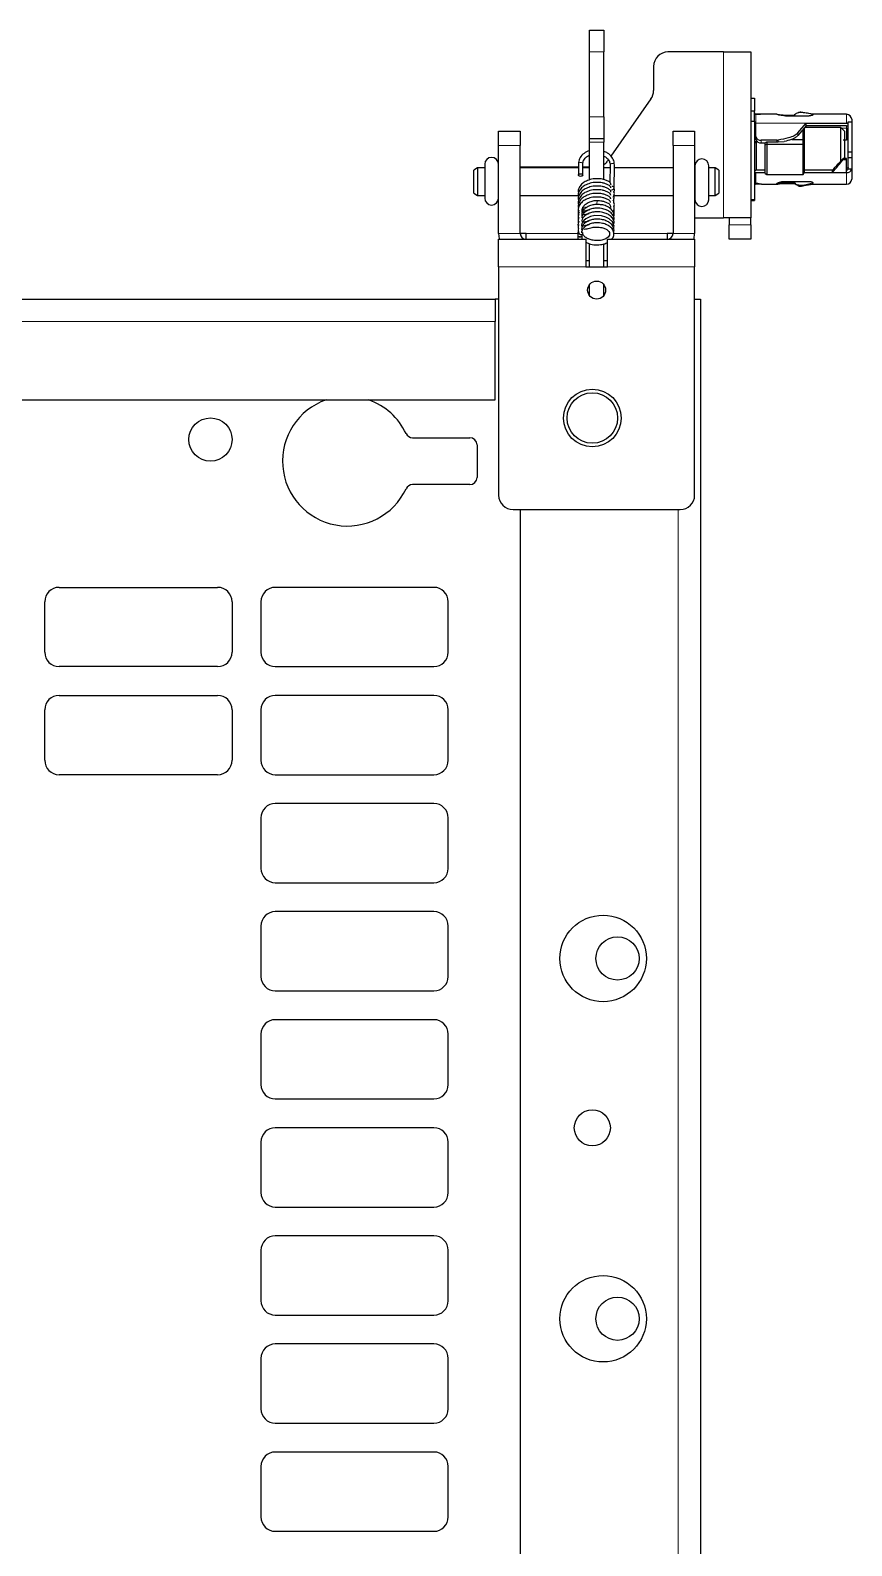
# Model space of a CAD drawing. Header units: millimetres. Extents: x -293 to 528, y -288 to 1990.
# Drawn here: x 370.7 to 484.7, y 1660.2 to 1870.5 of the extents above; entities that cross this region are included whole.
import ezdxf

# ---------------------------------------------------------------- set-up
doc = ezdxf.new("R2010")
doc.units = ezdxf.units.MM

msp = doc.modelspace()

# ---------------------------------------------------------------- linework, layer by layer
at = {"color": 7, "linetype": 'Continuous', "lineweight": 25}
for p, q in [((448.28, 1870.47), (450.28, 1870.47)), ((448.28, 1867.47), (448.28, 1870.47)), ((450.28, 1870.47), (450.28, 1867.47)), ((448.28, 1858.47), (448.28, 1867.47)), ((450.28, 1858.47), (450.28, 1867.47)), ((466.88, 1867.47), (459.18, 1867.47)), ((466.88, 1867.47), (470.68, 1867.47)), ((470.68, 1867.47), (470.68, 1844.47)), ((457.18, 1865.47), (457.18, 1862.1)), ((456.82, 1860.96), (451.25, 1853.01)), ((470.68, 1861.07), (471.18, 1861.07)), ((470.68, 1861.05), (471.18, 1861.05)), ((471.18, 1859.25), (470.68, 1859.25)), ((471.18, 1861.05), (471.18, 1861.07)), ((471.18, 1861.05), (471.18, 1859.25)), ((471.18, 1857.84), (471.18, 1859.25)), ((448.28, 1855.47), (448.28, 1858.47)), ((450.28, 1858.47), (450.28, 1855.47)), ((471.18, 1857.84), (470.68, 1857.84)), ((471.18, 1857.84), (471.18, 1846.99)), ((471.38, 1856.97), (471.18, 1856.97)), ((471.63, 1858.82), (471.38, 1858.82)), ((471.63, 1858.81), (471.38, 1858.81)), ((471.38, 1855.74), (471.38, 1857.58)), ((472.15, 1858.82), (471.65, 1858.82)), ((474.28, 1858.82), (472.15, 1858.82)), ((474.31, 1858.82), (474.28, 1858.82)), ((474.28, 1858.82), (474.31, 1858.82)), ((474.28, 1858.82), (474.28, 1858.82)), ((475.48, 1858.71), (476.68, 1858.71)), ((475.48, 1858.61), (478.78, 1858.61)), ((477.22, 1856.24), (478.38, 1857.58)), ((478.38, 1857.2), (477.22, 1855.87)), ((483.18, 1856.97), (478.18, 1856.97)), ((478.34, 1858.97), (478.19, 1859)), ((478.38, 1857.2), (478.38, 1857.58)), ((478.38, 1857.58), (483.98, 1857.58)), ((483.98, 1857.2), (478.38, 1857.2)), ((483.98, 1858.82), (479.28, 1858.82)), ((479.28, 1858.79), (479.28, 1858.82)), ((479.28, 1858.79), (479.28, 1858.73)), ((483.68, 1856.47), (483.18, 1856.97)), ((483.18, 1852.33), (483.18, 1856.97)), ((484.18, 1857.77), (484.68, 1857.77)), ((484.18, 1853.62), (484.18, 1857.77)), ((484.68, 1858.12), (484.68, 1857.77)), ((484.68, 1857.77), (484.68, 1853.62)), ((435.68, 1856.47), (438.68, 1856.47)), ((435.68, 1854.47), (435.68, 1856.47)), ((438.68, 1856.47), (438.68, 1854.47)), ((448.28, 1855.47), (450.28, 1855.47)), ((448.28, 1854.97), (448.28, 1855.47)), ((448.28, 1849.72), (448.28, 1854.97)), ((450.28, 1855.47), (450.28, 1854.97)), ((450.28, 1849.76), (450.28, 1854.97)), ((459.88, 1856.47), (462.88, 1856.47)), ((459.88, 1854.47), (459.88, 1856.47)), ((462.88, 1856.47), (462.88, 1854.47)), ((471.18, 1854.89), (471.48, 1854.92)), ((471.38, 1855.36), (471.38, 1855.74)), ((471.65, 1854.99), (471.48, 1854.95)), ((471.48, 1851.06), (471.48, 1854.95)), ((474.28, 1855.23), (472.13, 1855.23)), ((472.13, 1854.86), (472.68, 1854.86)), ((472.68, 1854.88), (472.88, 1854.98)), ((472.68, 1854.59), (472.68, 1854.88)), ((472.88, 1854.98), (472.88, 1854.69)), ((472.88, 1854.98), (474.28, 1854.98)), ((474.47, 1854.98), (475.31, 1855.04)), ((476.37, 1855.34), (477.96, 1855.34)), ((477.96, 1855.34), (477.96, 1856.72)), ((477.96, 1854.69), (477.96, 1855.34)), ((477.96, 1855.34), (478.08, 1855.17)), ((478.08, 1856.89), (478.08, 1855.17)), ((478.08, 1855.17), (478.08, 1854.52)), ((483.98, 1855.25), (483.48, 1855.25)), ((483.68, 1856.47), (483.68, 1852.67)), ((483.98, 1856.61), (483.98, 1856)), ((435.68, 1842.27), (435.68, 1854.47)), ((438.68, 1842.27), (438.68, 1854.47)), ((459.88, 1854.47), (459.88, 1842.27)), ((462.88, 1854.47), (462.88, 1842.27)), ((472.68, 1854.59), (472.88, 1854.69)), ((472.68, 1850.61), (472.68, 1854.59)), ((472.88, 1854.69), (472.88, 1850.48)), ((472.88, 1854.69), (477.96, 1854.69)), ((477.96, 1850.48), (477.96, 1854.69)), ((477.96, 1854.69), (478.08, 1854.52)), ((478.08, 1854.52), (478.08, 1850.71)), ((484.18, 1853.62), (484.68, 1853.62)), ((484.18, 1852.81), (484.18, 1853.62)), ((484.18, 1852.81), (484.68, 1852.81)), ((484.18, 1851.2), (484.18, 1852.81)), ((484.68, 1853.62), (484.68, 1852.81)), ((484.68, 1852.81), (484.68, 1851.2)), ((432.73, 1851.37), (432.23, 1851.08)), ((432.23, 1847.86), (432.23, 1851.08)), ((433.74, 1851.37), (432.73, 1851.37)), ((432.73, 1851.37), (432.73, 1847.57)), ((433.74, 1851.88), (433.74, 1847.18)), ((435.64, 1847.18), (435.64, 1851.88)), ((435.68, 1851.37), (435.64, 1851.37)), ((446.75, 1851.47), (438.68, 1851.47)), ((446.75, 1851.37), (438.68, 1851.37)), ((446.75, 1851.96), (446.74, 1850.39)), ((447.34, 1850.38), (447.35, 1851.95)), ((448.28, 1851.47), (447.35, 1851.47)), ((448.28, 1851.37), (447.35, 1851.37)), ((451.15, 1851.37), (450.28, 1851.37)), ((450.89, 1852.49), (450.78, 1852.33)), ((451.15, 1851.81), (451.13, 1849.31)), ((451.72, 1848.43), (451.75, 1851.81)), ((459.88, 1851.37), (451.75, 1851.37)), ((462.93, 1851.37), (462.88, 1851.37)), ((462.93, 1851.67), (462.93, 1846.97)), ((464.83, 1846.97), (464.83, 1851.67)), ((465.73, 1851.37), (464.83, 1851.37)), ((466.23, 1851.08), (465.73, 1851.37)), ((465.73, 1847.57), (465.73, 1851.37)), ((466.23, 1851.08), (466.23, 1847.86)), ((472.68, 1851.06), (471.38, 1851.06)), ((471.38, 1850.73), (472.68, 1850.73)), ((477.96, 1850.48), (478.08, 1850.71)), ((481.98, 1851.06), (478.08, 1851.06)), ((478.08, 1850.73), (481.98, 1850.73)), ((481.98, 1851.06), (481.98, 1850.73)), ((481.98, 1850.73), (483.98, 1850.73)), ((483.48, 1852.7), (483.48, 1852.55)), ((483.98, 1852.7), (483.48, 1852.7)), ((483.48, 1852.55), (483.98, 1852.55)), ((483.98, 1852.55), (483.98, 1852.7)), ((483.98, 1851.06), (483.98, 1851.72)), ((484.68, 1851.2), (484.18, 1851.2)), ((484.68, 1851.2), (484.68, 1849.82)), ((451.74, 1848.24), (451.69, 1848.65)), ((471.63, 1849.2), (471.38, 1849.2)), ((471.63, 1849.14), (471.38, 1849.14)), ((471.63, 1849.12), (471.38, 1849.12)), ((472.15, 1849.12), (474.28, 1849.12)), ((472.18, 1849.13), (472.18, 1849.13)), ((472.68, 1850.61), (472.88, 1850.48)), ((472.88, 1850.48), (477.96, 1850.48)), ((474.28, 1849.18), (474.28, 1849.12)), ((475.48, 1849.51), (478.78, 1849.51)), ((475.48, 1849.34), (476.51, 1849.34)), ((475.48, 1849.23), (476.68, 1849.23)), ((476.39, 1849.51), (476.35, 1849.45)), ((476.35, 1849.44), (476.35, 1849.45)), ((477.21, 1848.94), (476.75, 1849.19)), ((479.28, 1849.34), (479.28, 1849.24)), ((479.28, 1849.12), (479.28, 1849.24)), ((479.28, 1849.12), (483.98, 1849.12)), ((432.23, 1847.86), (432.73, 1847.57)), ((432.73, 1847.57), (433.74, 1847.57)), ((435.64, 1847.57), (435.68, 1847.57)), ((438.68, 1847.57), (446.76, 1847.57)), ((451.68, 1846.53), (451.68, 1847.11)), ((451.69, 1847.57), (459.88, 1847.57)), ((451.73, 1848.17), (451.74, 1848.24)), ((462.88, 1847.57), (462.93, 1847.57)), ((464.83, 1847.57), (465.73, 1847.57)), ((465.73, 1847.57), (466.23, 1847.86)), ((470.68, 1846.99), (471.18, 1846.99)), ((470.68, 1846.9), (471.18, 1846.9)), ((470.68, 1846.87), (471.18, 1846.87)), ((471.18, 1846.99), (471.18, 1846.9)), ((471.18, 1846.9), (471.18, 1846.87)), ((447.51, 1845.61), (447.38, 1845.8)), ((462.88, 1844.47), (466.88, 1844.47)), ((470.68, 1844.47), (466.88, 1844.47)), ((467.68, 1844.47), (467.68, 1843.47)), ((470.68, 1843.47), (470.68, 1844.47)), ((439.48, 1842.27), (438.68, 1842.27)), ((439.48, 1841.47), (439.48, 1842.27)), ((446.79, 1842.5), (446.68, 1842.09)), ((447.28, 1842.05), (447.34, 1842.25)), ((459.08, 1842.27), (459.08, 1841.47)), ((459.88, 1842.27), (459.08, 1842.27)), ((467.68, 1841.47), (467.68, 1843.47)), ((470.68, 1843.47), (470.68, 1841.47)), ((435.68, 1837.67), (435.68, 1841.47)), ((435.68, 1841.47), (447.78, 1841.47)), ((446.68, 1842.09), (446.68, 1842.03)), ((447.28, 1841.98), (447.28, 1842.05)), ((447.78, 1841.47), (447.78, 1837.67)), ((448.28, 1837.67), (448.28, 1840.86)), ((450.28, 1837.67), (450.28, 1840.83)), ((450.78, 1841.47), (462.88, 1841.47)), ((450.78, 1837.67), (450.78, 1841.47)), ((462.88, 1841.47), (462.88, 1837.67)), ((470.68, 1841.47), (467.68, 1841.47)), ((448.28, 1838.47), (447.78, 1838.47)), ((450.78, 1838.47), (450.28, 1838.47)), ((435.68, 1837.67), (435.68, 1805.97)), ((447.78, 1837.67), (450.78, 1837.67)), ((462.88, 1805.97), (462.88, 1837.67)), ((448.28, 1833.67), (448.28, 1835.17)), ((450.28, 1833.67), (450.28, 1835.17)), ((306.18, 1833.18), (435.18, 1833.18)), ((435.18, 1833.18), (435.18, 1830.08)), ((435.68, 1833.17), (435.18, 1833.17)), ((462.88, 1833.17), (463.68, 1833.17)), ((463.68, 1833.17), (463.68, -49.83)), ((435.18, 1819.18), (435.18, 1830.08)), ((306.18, 1819.18), (435.18, 1819.18)), ((423.73, 1813.93), (431.68, 1813.93)), ((432.68, 1812.93), (432.68, 1808.43)), ((431.68, 1807.43), (423.73, 1807.43)), ((437.68, 1803.97), (460.88, 1803.97)), ((438.68, 1803.97), (438.68, -49.83)), ((374.68, 1793.17), (396.68, 1793.17)), ((426.68, 1793.17), (404.68, 1793.17)), ((372.68, 1784.17), (372.68, 1791.17)), ((398.68, 1791.17), (398.68, 1784.17)), ((402.68, 1791.17), (402.68, 1784.17)), ((428.68, 1784.17), (428.68, 1791.17)), ((396.68, 1782.17), (374.68, 1782.17)), ((404.68, 1782.17), (426.68, 1782.17)), ((374.68, 1778.17), (396.68, 1778.17)), ((426.68, 1778.17), (404.68, 1778.17)), ((372.68, 1769.17), (372.68, 1776.17)), ((398.68, 1776.17), (398.68, 1769.17)), ((402.68, 1776.17), (402.68, 1769.17)), ((428.68, 1769.17), (428.68, 1776.17)), ((396.68, 1767.17), (374.68, 1767.17)), ((404.68, 1767.17), (426.68, 1767.17)), ((426.68, 1763.17), (404.68, 1763.17)), ((402.68, 1761.17), (402.68, 1754.17)), ((428.68, 1754.17), (428.68, 1761.17)), ((404.68, 1752.17), (426.68, 1752.17)), ((426.68, 1748.17), (404.68, 1748.17)), ((402.68, 1746.17), (402.68, 1739.17)), ((428.68, 1739.17), (428.68, 1746.17)), ((404.68, 1737.17), (426.68, 1737.17)), ((426.68, 1733.17), (404.68, 1733.17)), ((402.68, 1731.17), (402.68, 1724.17)), ((428.68, 1724.17), (428.68, 1731.17)), ((404.68, 1722.17), (426.68, 1722.17)), ((426.68, 1718.17), (404.68, 1718.17)), ((402.68, 1716.17), (402.68, 1709.17)), ((428.68, 1709.17), (428.68, 1716.17)), ((404.68, 1707.17), (426.68, 1707.17)), ((426.68, 1703.17), (404.68, 1703.17)), ((402.68, 1701.17), (402.68, 1694.17)), ((428.68, 1694.17), (428.68, 1701.17)), ((404.68, 1692.17), (426.68, 1692.17)), ((426.68, 1688.17), (404.68, 1688.17)), ((402.68, 1686.17), (402.68, 1679.17)), ((428.68, 1679.17), (428.68, 1686.17)), ((404.68, 1677.17), (426.68, 1677.17)), ((426.68, 1673.17), (404.68, 1673.17)), ((402.68, 1671.17), (402.68, 1664.17)), ((428.68, 1664.17), (428.68, 1671.17)), ((404.68, 1662.17), (426.68, 1662.17))]:
    msp.add_line(p, q, dxfattribs=at)
at = {"color": 8, "linetype": 'Continuous', "lineweight": 18}
for p, q in [((450.28, 1867.47), (448.28, 1867.47)), ((466.88, 1867.47), (466.88, 1844.47)), ((448.28, 1858.47), (450.28, 1858.47)), ((471.38, 1858.81), (471.38, 1857.58)), ((471.38, 1857.58), (478.38, 1857.58)), ((471.63, 1858.81), (471.63, 1858.82)), ((475.48, 1858.71), (475.48, 1858.61)), ((476.75, 1858.75), (476.84, 1858.61)), ((483.98, 1857.58), (483.98, 1858.82)), ((483.98, 1856.89), (483.98, 1857.2)), ((450.28, 1854.97), (448.28, 1854.97)), ((472.13, 1855.23), (472.13, 1854.86)), ((474.28, 1854.98), (474.28, 1855.23)), ((474.47, 1855.25), (474.47, 1854.98)), ((477.22, 1855.87), (477.22, 1856.24)), ((483.98, 1856.89), (483.27, 1856.89)), ((438.68, 1854.47), (435.68, 1854.47)), ((462.88, 1854.47), (459.88, 1854.47)), ((471.38, 1850.73), (471.38, 1849.2)), ((483.98, 1849.12), (483.98, 1850.73)), ((471.38, 1849.14), (471.38, 1849.12)), ((471.63, 1849.14), (471.63, 1849.2)), ((475.48, 1849.51), (475.48, 1849.34)), ((451.24, 1848.08), (451.28, 1848.06)), ((438.68, 1842.27), (435.68, 1842.27)), ((446.71, 1842.27), (439.48, 1842.27)), ((459.08, 1842.27), (451.68, 1842.27)), ((459.88, 1842.27), (462.88, 1842.27)), ((467.68, 1843.47), (470.68, 1843.47)), ((446.97, 1841.49), (447.08, 1841.47)), ((447.78, 1837.67), (435.68, 1837.67)), ((462.88, 1837.67), (450.78, 1837.67)), ((306.18, 1830.08), (435.18, 1830.08)), ((460.58, 1803.97), (460.58, -49.83))]:
    msp.add_line(p, q, dxfattribs=at)
at = {"color": 7, "linetype": 'Continuous', "lineweight": 25, "flags": 128}
for points in [[(471.18, 1857.23), (471.24, 1857.21), (471.38, 1857.2)], [(483.98, 1857.58), (484.11, 1857.57), (484.18, 1857.55)], [(484.18, 1856.49), (484.17, 1856.51), (484.16, 1856.53), (484.14, 1856.55), (484.12, 1856.57), (484.09, 1856.59), (484.05, 1856.6), (484.02, 1856.61), (483.98, 1856.61)], [(471.18, 1851.04), (471.24, 1851.05), (471.38, 1851.06)], [(484.18, 1851.46), (484.17, 1851.44), (484.16, 1851.41), (484.14, 1851.39), (484.12, 1851.37), (484.09, 1851.36), (484.05, 1851.35), (484.02, 1851.34), (483.98, 1851.34)], [(447.05, 1850.57), (447.17, 1850.55), (447.26, 1850.51), (447.32, 1850.45), (447.34, 1850.37), (447.31, 1850.3), (447.24, 1850.25), (447.14, 1850.21), (447.03, 1850.2), (446.91, 1850.22), (446.82, 1850.26), (446.76, 1850.32), (446.74, 1850.39), (446.77, 1850.46), (446.84, 1850.52), (446.94, 1850.56), (447.05, 1850.57)], [(451.32, 1848.34), (451.4, 1848.33), (451.52, 1848.36), (451.61, 1848.42), (451.68, 1848.51), (451.7, 1848.6), (451.68, 1848.69), (451.62, 1848.75), (451.52, 1848.8), (451.41, 1848.8), (451.41, 1848.8)], [(451.62, 1842.98), (451.69, 1843.3), (451.47, 1843.89), (451.02, 1844.32), (450.57, 1844.56), (449.94, 1844.73), (449.01, 1844.76), (448.42, 1844.63), (447.78, 1844.32), (447.48, 1844.07), (447.27, 1843.74), (447.2, 1843.41), (447.24, 1843.17), (447.24, 1843.17)], [(449.3, 1846.24), (449.3, 1846.28), (449.3, 1846.34)], [(435.68, 1842.27), (435.75, 1841.53), (435.76, 1841.47)], [(462.79, 1841.47), (462.81, 1841.53), (462.88, 1842.27)]]:
    msp.add_lwpolyline(points, dxfattribs=at)
at = {"color": 8, "linetype": 'Continuous', "lineweight": 18, "flags": 128}
for points in [[(446.75, 1851.96), (446.75, 1851.96), (446.78, 1852.03), (446.85, 1852.09), (446.95, 1852.13), (447.07, 1852.14)], [(447.07, 1852.14), (447.18, 1852.12), (447.27, 1852.08), (447.34, 1852.01), (447.35, 1851.95)], [(451.46, 1851.99), (451.35, 1851.98), (451.25, 1851.95), (451.18, 1851.89), (451.15, 1851.82), (451.15, 1851.81)], [(451.75, 1851.81), (451.73, 1851.87), (451.67, 1851.93), (451.58, 1851.98), (451.46, 1851.99)], [(446.82, 1841.47), (446.85, 1841.48), (446.97, 1841.49)]]:
    msp.add_lwpolyline(points, dxfattribs=at)
at = {"color": 7, "linetype": 'Continuous', "lineweight": 25}
for centre, radius in [((449.28, 1834.42), 1.25), ((448.68, 1816.67), 4), ((448.68, 1816.67), 3.5), ((395.68, 1813.68), 3), ((450.18, 1741.67), 6), ((452.18, 1741.67), 3), ((448.68, 1718.17), 2.5), ((450.18, 1691.67), 6), ((452.18, 1691.67), 3)]:
    msp.add_circle(centre, radius, dxfattribs=at)
for centre, radius, start, end in [((459.18, 1865.47), 2, 90, 180), ((455.18, 1862.1), 2, 325.008, 0), ((471.38, 1859.02), 0.2, 180.0002, 270.0002), ((471.38, 1859.01), 0.2, 180.0893, 270.0891), ((471.36, 1857.76), 0.18, 189.6369, 277.1443), ((483.98, 1858.12), 0.7, 0, 90), ((484, 1857.03), 0.18, 9.6369, 97.1443), ((472.02, 1855.89), 0.665, 193.4486, 278.9562), ((472.02, 1855.52), 0.665, 193.4486, 278.9562), ((474.28, 1856.34), 1.1, 269.9618, 280.1433), ((484.01, 1856.71), 0.177, 13.4486, 98.9562), ((434.69, 1851.88), 0.95, 0, 180), ((449.14, 1853.47), 2, 304.796, 325.008), ((463.88, 1851.67), 0.95, 0, 180), ((471.35, 1850.55), 0.177, 81.0438, 166.5514), ((484.07, 1851.34), 0.62, 261.0438, 346.5514), ((484.01, 1851.24), 0.177, 261.0438, 346.5514), ((471.38, 1849.01), 0.198, 89.5221, 179.514), ((471.38, 1848.94), 0.2, 89.9109, 179.9107), ((471.38, 1848.92), 0.2, 89.9998, 179.9998), ((483.98, 1849.82), 0.7, 270, 0), ((434.69, 1847.18), 0.95, 180, 0), ((463.88, 1846.97), 0.95, 180, 0), ((439.48, 1842.27), 0.8, 180, 270), ((459.08, 1842.27), 0.8, 270, 0), ((414.68, 1810.68), 9, 109.1881, 334.8493), ((414.68, 1810.68), 9, 25.1507, 70.8119), ((423.73, 1814.93), 1, 205.1507, 270), ((431.68, 1812.93), 1, 0, 90), ((423.73, 1806.43), 1, 90, 154.8493), ((431.68, 1808.43), 1, 270, 0), ((437.68, 1805.97), 2, 180, 270), ((460.88, 1805.97), 2, 270, 0), ((374.68, 1791.17), 2, 90, 180), ((396.68, 1791.17), 2, 0, 90), ((404.68, 1791.17), 2, 90, 180), ((426.68, 1791.17), 2, 0, 90), ((374.68, 1784.17), 2, 180, 270), ((396.68, 1784.17), 2, 270, 0), ((404.68, 1784.17), 2, 180, 270), ((426.68, 1784.17), 2, 270, 0), ((374.68, 1776.17), 2, 90, 180), ((396.68, 1776.17), 2, 0, 90), ((404.68, 1776.17), 2, 90, 180), ((426.68, 1776.17), 2, 0, 90), ((374.68, 1769.17), 2, 180, 270), ((396.68, 1769.17), 2, 270, 0), ((404.68, 1769.17), 2, 180, 270), ((426.68, 1769.17), 2, 270, 0), ((404.68, 1761.17), 2, 90, 180), ((426.68, 1761.17), 2, 0, 90), ((404.68, 1754.17), 2, 180, 270), ((426.68, 1754.17), 2, 270, 0), ((404.68, 1746.17), 2, 90, 180), ((426.68, 1746.17), 2, 0, 90), ((404.68, 1739.17), 2, 180, 270), ((426.68, 1739.17), 2, 270, 0), ((404.68, 1731.17), 2, 90, 180), ((426.68, 1731.17), 2, 0, 90), ((404.68, 1724.17), 2, 180, 270), ((426.68, 1724.17), 2, 270, 0), ((404.68, 1716.17), 2, 90, 180), ((426.68, 1716.17), 2, 0, 90), ((404.68, 1709.17), 2, 180, 270), ((426.68, 1709.17), 2, 270, 0), ((404.68, 1701.17), 2, 90, 180), ((426.68, 1701.17), 2, 0, 90), ((404.68, 1694.17), 2, 180, 270), ((426.68, 1694.17), 2, 270, 0), ((404.68, 1686.17), 2, 90, 180), ((426.68, 1686.17), 2, 0, 90), ((404.68, 1679.17), 2, 180, 270), ((426.68, 1679.17), 2, 270, 0), ((404.68, 1671.17), 2, 90, 180), ((426.68, 1671.17), 2, 0, 90), ((404.68, 1664.17), 2, 180, 270), ((426.68, 1664.17), 2, 270, 0)]:
    msp.add_arc(centre, radius, start, end, dxfattribs=at)
at = {"color": 8, "linetype": 'Continuous', "lineweight": 18}
for centre, radius, start, end in [((443.62, 1846.72), 5.71, 355.3711, 1.0159), ((451.51, 1848.26), 0.229, 291.7919, 352.7975), ((446.96, 1842.11), 0.273, 182.9398, 275.0476), ((446.95, 1842.04), 0.273, 182.9662, 275.045), ((447.02, 1842.1), 0.269, 261.9044, 347.8166), ((447.01, 1842.04), 0.269, 261.8434, 348.5152)]:
    msp.add_arc(centre, radius, start, end, dxfattribs=at)
at = {"color": 7, "linetype": 'Continuous', "lineweight": 25}
msp.add_ellipse((474.28, 1855.16), major_axis=(0.75, 0), ratio=0.240455, start_param=4.712389, end_param=4.975032, dxfattribs=at)
for points, knots in [([(477.74, 1859.07), (477.57, 1859.07), (477.21, 1859.08), (476.91, 1858.87), (476.75, 1858.76)], [0, 0, 0, 0, 0.481496, 1, 1, 1, 1]), ([(479.28, 1858.79), (478.78, 1858.91), (478.11, 1859.07), (477.21, 1859.07), (476.91, 1858.86), (476.75, 1858.75)], [0, 0, 0, 0, 0.587693, 0.790818, 1, 1, 1, 1]), ([(479.28, 1858.82), (478.89, 1858.88), (478.33, 1858.96), (477.72, 1859.09), (477.39, 1859.11), (477.25, 1859.03), (477.18, 1858.99)], [0, 0, 0, 0, 0.53039, 0.769058, 0.884473, 1, 1, 1, 1]), ([(471.63, 1858.82), (471.69, 1858.82), (471.81, 1858.82), (471.95, 1858.82), (472.01, 1858.82), (472.03, 1858.82)], [0, 0, 0, 0, 0.409579, 0.819164, 1, 1, 1, 1]), ([(472.15, 1858.82), (472.15, 1858.82), (472.14, 1858.82), (472.06, 1858.82), (471.93, 1858.81), (471.77, 1858.81), (471.67, 1858.81), (471.63, 1858.81)], [0, 0, 0, 0, 0.019653, 0.287101, 0.553656, 0.820603, 1, 1, 1, 1]), ([(475.48, 1858.61), (475.34, 1858.61), (475.07, 1858.62), (474.71, 1858.68), (474.44, 1858.75), (474.3, 1858.8), (474.28, 1858.81), (474.28, 1858.82)], [0, 0, 0, 0, 0.213238, 0.42649, 0.63916, 0.849598, 1, 1, 1, 1]), ([(474.34, 1858.82), (474.4, 1858.81), (474.51, 1858.79), (474.81, 1858.75), (475.15, 1858.72), (475.38, 1858.71), (475.48, 1858.71)], [0, 0, 0, 0, 0.2706121, 0.5369996, 0.8051077, 1, 1, 1, 1]), ([(476.51, 1858.61), (476.52, 1858.62), (476.57, 1858.65), (476.66, 1858.7), (476.73, 1858.74), (476.75, 1858.75)], [0, 0, 0, 0, 0.230769, 0.769777, 1, 1, 1, 1]), ([(476.75, 1858.76), (476.7, 1858.73), (476.63, 1858.69), (476.58, 1858.65), (476.56, 1858.64)], [0, 0, 0, 0, 0.71129, 1, 1, 1, 1]), ([(479.28, 1858.73), (479.27, 1858.72), (479.26, 1858.7), (479.18, 1858.66), (479.05, 1858.63), (478.91, 1858.61), (478.82, 1858.61), (478.78, 1858.61)], [0, 0, 0, 0, 0.214373, 0.428779, 0.642592, 0.856666, 1, 1, 1, 1]), ([(471.18, 1856.2), (471.18, 1856.19), (471.18, 1856.18), (471.2, 1856.15), (471.23, 1856.13), (471.31, 1856.12), (471.35, 1856.11), (471.38, 1856.11)], [0, 0, 0, 0, 0.195302, 0.377541, 0.538909, 0.761383, 1, 1, 1, 1]), ([(471.18, 1855.07), (471.18, 1855.06), (471.18, 1855.05), (471.2, 1855.03), (471.24, 1855.02), (471.31, 1855.03), (471.41, 1855.04), (471.49, 1855.06), (471.54, 1855.07)], [0, 0, 0, 0, 0.129275, 0.249903, 0.356716, 0.517646, 0.689604, 1, 1, 1, 1]), ([(477.22, 1856.24), (477.05, 1856.09), (476.7, 1855.8), (475.72, 1855.48), (474.96, 1855.34), (474.47, 1855.25)], [0, 0, 0, 0, 0.254027, 0.526591, 1, 1, 1, 1]), ([(477.22, 1855.87), (477.1, 1855.76), (476.86, 1855.53), (476.19, 1855.25), (475.65, 1855.12), (475.31, 1855.04)], [0, 0, 0, 0, 0.2618087, 0.5336284, 1, 1, 1, 1]), ([(483.98, 1856.89), (483.98, 1856.6), (483.98, 1856.1), (483.98, 1855.51), (483.98, 1855.25)], [0, 0, 0, 0, 0.559785, 1, 1, 1, 1]), ([(448.28, 1853.77), (448.01, 1853.66), (447.48, 1853.44), (446.96, 1852.84), (446.77, 1852.31), (446.76, 1852.02), (446.75, 1851.96)], [0, 0, 0, 0, 0.313755, 0.630402, 0.918755, 1, 1, 1, 1]), ([(447.35, 1851.95), (447.36, 1852.04), (447.38, 1852.31), (447.63, 1852.71), (447.98, 1853.03), (448.23, 1853.1), (448.28, 1853.11)], [0, 0, 0, 0, 0.187513, 0.58462, 0.925854, 1, 1, 1, 1]), ([(451.75, 1851.81), (451.74, 1851.94), (451.72, 1852.32), (451.42, 1852.9), (450.91, 1853.42), (450.46, 1853.6), (450.28, 1853.67)], [0, 0, 0, 0, 0.173984, 0.477689, 0.784497, 1, 1, 1, 1]), ([(450.28, 1853.03), (450.43, 1852.94), (450.77, 1852.74), (451.09, 1852.3), (451.13, 1851.97), (451.15, 1851.81)], [0, 0, 0, 0, 0.2890462, 0.6499399, 1, 1, 1, 1]), ([(481.98, 1851.06), (482.26, 1851.34), (482.76, 1851.84), (483.26, 1852.44), (483.48, 1852.7)], [0, 0, 0, 0, 0.559868, 1, 1, 1, 1]), ([(481.98, 1850.73), (482.26, 1851.04), (482.76, 1851.61), (483.26, 1852.26), (483.48, 1852.55)], [0, 0, 0, 0, 0.559911, 1, 1, 1, 1]), ([(483.98, 1850.73), (483.98, 1851.04), (483.98, 1851.61), (483.98, 1852.26), (483.98, 1852.55)], [0, 0, 0, 0, 0.559866, 1, 1, 1, 1]), ([(451.25, 1848.59), (451.25, 1848.62), (451.23, 1848.78), (450.98, 1848.98), (450.57, 1849.18), (449.98, 1849.34), (449.23, 1849.41), (448.38, 1849.28), (447.68, 1849), (447.13, 1848.6), (446.79, 1848.08), (446.67, 1847.61), (446.77, 1847.36), (446.79, 1847.32)], [0, 0, 0, 0, 0.0191592, 0.1139639, 0.1978974, 0.2674358, 0.3912397, 0.5174401, 0.6301545, 0.7309213, 0.8460571, 0.9736181, 1, 1, 1, 1]), ([(451.26, 1848.02), (451.25, 1848.07), (451.24, 1848.25), (450.97, 1848.47), (450.56, 1848.67), (449.98, 1848.83), (449.22, 1848.9), (448.37, 1848.77), (447.67, 1848.49), (447.13, 1848.09), (446.78, 1847.56), (446.67, 1847.1), (446.77, 1846.85), (446.79, 1846.81)], [0, 0, 0, 0, 0.035504, 0.128793, 0.211362, 0.279755, 0.40161, 0.525783, 0.636647, 0.735831, 0.849127, 0.974607, 1, 1, 1, 1]), ([(451.28, 1848.96), (451.27, 1849.04), (451.27, 1849.25), (450.99, 1849.49), (450.57, 1849.69), (449.99, 1849.85), (449.24, 1849.92), (448.39, 1849.79), (447.69, 1849.51), (447.14, 1849.11), (446.8, 1848.59), (446.67, 1848.12), (446.78, 1847.87), (446.8, 1847.83)], [0, 0, 0, 0, 0.051623, 0.143227, 0.224349, 0.291572, 0.411166, 0.533116, 0.642072, 0.739409, 0.850657, 0.973952, 1, 1, 1, 1]), ([(471.63, 1849.2), (471.69, 1849.2), (471.81, 1849.2), (471.98, 1849.18), (472.1, 1849.16), (472.17, 1849.15), (472.18, 1849.14), (472.18, 1849.13)], [0, 0, 0, 0, 0.214393, 0.428789, 0.643061, 0.856854, 1, 1, 1, 1]), ([(472.18, 1849.13), (472.17, 1849.12), (472.16, 1849.12), (472.07, 1849.13), (471.93, 1849.13), (471.77, 1849.14), (471.67, 1849.14), (471.63, 1849.14)], [0, 0, 0, 0, 0.214305, 0.42865, 0.642279, 0.856223, 1, 1, 1, 1]), ([(474.28, 1849.18), (474.29, 1849.2), (474.32, 1849.25), (474.52, 1849.35), (474.81, 1849.44), (475.15, 1849.5), (475.38, 1849.51), (475.48, 1849.51)], [0, 0, 0, 0, 0.212833, 0.42585, 0.635542, 0.846587, 1, 1, 1, 1]), ([(475.48, 1849.34), (475.34, 1849.33), (475.07, 1849.32), (474.71, 1849.27), (474.44, 1849.2), (474.3, 1849.15), (474.28, 1849.13), (474.28, 1849.13)], [0, 0, 0, 0, 0.213238, 0.42649, 0.63916, 0.849598, 1, 1, 1, 1]), ([(474.31, 1849.13), (474.31, 1849.13), (474.34, 1849.13), (474.52, 1849.16), (474.81, 1849.2), (475.15, 1849.23), (475.38, 1849.23), (475.48, 1849.23)], [0, 0, 0, 0, 0.1326214, 0.3673445, 0.5984034, 0.8309546, 1, 1, 1, 1]), ([(476.75, 1849.25), (476.71, 1849.27), (476.61, 1849.33), (476.48, 1849.39), (476.39, 1849.43), (476.35, 1849.45), (476.35, 1849.45), (476.35, 1849.45)], [0, 0, 0, 0, 0.225867, 0.451734, 0.677598, 0.903479, 1, 1, 1, 1]), ([(476.35, 1849.44), (476.36, 1849.44), (476.37, 1849.43), (476.44, 1849.38), (476.55, 1849.31), (476.66, 1849.24), (476.73, 1849.21), (476.75, 1849.19)], [0, 0, 0, 0, 0.225883, 0.451767, 0.67765, 0.903524, 1, 1, 1, 1]), ([(479.28, 1849.24), (478.78, 1849.12), (478.11, 1848.95), (477.21, 1848.94), (476.91, 1849.14), (476.75, 1849.25)], [0, 0, 0, 0, 0.587693, 0.790818, 1, 1, 1, 1]), ([(477.74, 1848.87), (477.57, 1848.87), (477.21, 1848.87), (476.91, 1849.08), (476.75, 1849.19)], [0, 0, 0, 0, 0.480704, 1, 1, 1, 1]), ([(477.18, 1848.96), (477.24, 1848.93), (477.33, 1848.87), (477.47, 1848.84), (477.71, 1848.85), (478.31, 1848.99), (478.88, 1849.07), (479.28, 1849.12)], [0, 0, 0, 0, 0.11325, 0.16898, 0.224646, 0.455828, 1, 1, 1, 1]), ([(478.78, 1849.51), (478.83, 1849.51), (478.95, 1849.5), (479.1, 1849.47), (479.21, 1849.42), (479.27, 1849.38), (479.28, 1849.35), (479.28, 1849.34)], [0, 0, 0, 0, 0.214445, 0.428893, 0.643239, 0.857188, 1, 1, 1, 1]), ([(451.24, 1847.6), (451.23, 1847.62), (451.21, 1847.77), (450.96, 1847.96), (450.55, 1848.16), (449.97, 1848.32), (449.21, 1848.39), (448.36, 1848.26), (447.66, 1847.98), (447.12, 1847.58), (446.78, 1847.05), (446.66, 1846.58), (446.76, 1846.34), (446.78, 1846.3)], [0, 0, 0, 0, 0.014056, 0.109484, 0.193924, 0.263851, 0.388535, 0.515545, 0.628903, 0.730393, 0.846289, 0.974604, 1, 1, 1, 1]), ([(451.23, 1847.09), (451.23, 1847.11), (451.21, 1847.27), (450.95, 1847.46), (450.54, 1847.66), (449.96, 1847.81), (449.2, 1847.88), (448.35, 1847.75), (447.65, 1847.46), (447.11, 1847.06), (446.77, 1846.54), (446.66, 1846.07), (446.76, 1845.83), (446.78, 1845.79)], [0, 0, 0, 0, 0.014192, 0.109672, 0.194136, 0.264066, 0.388852, 0.51592, 0.629291, 0.730867, 0.846829, 0.97517, 1, 1, 1, 1]), ([(451.22, 1846.58), (451.22, 1846.6), (451.2, 1846.76), (450.94, 1846.95), (450.53, 1847.15), (449.95, 1847.3), (449.19, 1847.37), (448.34, 1847.24), (447.64, 1846.95), (447.11, 1846.55), (446.76, 1846.02), (446.66, 1845.5), (446.79, 1845.2), (446.84, 1845.1)], [0, 0, 0, 0, 0.0138378, 0.1060981, 0.1876911, 0.2552302, 0.3758402, 0.4986138, 0.6081143, 0.7062953, 0.8183474, 0.9423196, 1, 1, 1, 1]), ([(449.32, 1846.81), (449.23, 1846.81), (448.94, 1846.81), (448.41, 1846.68), (447.88, 1846.44), (447.49, 1846.12), (447.27, 1845.79), (447.21, 1845.44), (447.24, 1845.28), (447.26, 1845.21)], [0, 0, 0, 0, 0.082802, 0.261935, 0.476734, 0.599823, 0.730842, 0.864675, 1, 1, 1, 1]), ([(451.25, 1845.9), (451.24, 1845.98), (451.23, 1846.2), (450.94, 1846.44), (450.52, 1846.64), (449.98, 1846.79), (449.57, 1846.79), (449.32, 1846.79)], [0, 0, 0, 0, 0.1392, 0.370769, 0.575509, 0.744946, 1, 1, 1, 1]), ([(451.55, 1847.3), (451.6, 1847.37), (451.79, 1847.63), (451.73, 1847.92), (451.69, 1848.13)], [0, 0, 0, 0, 0.278002, 1, 1, 1, 1]), ([(451.55, 1846.79), (451.6, 1846.86), (451.78, 1847.12), (451.73, 1847.41), (451.69, 1847.62)], [0, 0, 0, 0, 0.281853, 1, 1, 1, 1]), ([(451.67, 1846), (451.67, 1846), (451.79, 1846.18), (451.73, 1846.39), (451.68, 1846.6)], [0, 0, 0, 0, 0.002347, 1, 1, 1, 1]), ([(451.71, 1848.02), (451.72, 1848.02), (451.72, 1848.03), (451.72, 1848.05), (451.73, 1848.09), (451.73, 1848.14), (451.73, 1848.17)], [0, 0, 0, 0, 0.033007, 0.16043, 0.372996, 1, 1, 1, 1]), ([(446.81, 1845.53), (446.77, 1845.42), (446.71, 1845.18), (446.68, 1844.93), (446.74, 1844.8), (446.75, 1844.79)], [0, 0, 0, 0, 0.484556, 0.960631, 1, 1, 1, 1]), ([(446.8, 1845.02), (446.77, 1844.9), (446.7, 1844.67), (446.68, 1844.41), (446.74, 1844.29), (446.74, 1844.28)], [0, 0, 0, 0, 0.488226, 0.963286, 1, 1, 1, 1]), ([(446.8, 1844.51), (446.76, 1844.39), (446.7, 1844.16), (446.68, 1843.9), (446.73, 1843.78), (446.74, 1843.77)], [0, 0, 0, 0, 0.491875, 0.965921, 1, 1, 1, 1]), ([(451.63, 1844), (451.66, 1844.1), (451.76, 1844.41), (451.55, 1844.89), (451.11, 1845.32), (450.57, 1845.6), (449.9, 1845.79), (449.14, 1845.83), (448.39, 1845.66), (447.86, 1845.42), (447.48, 1845.1), (447.25, 1844.76), (447.23, 1844.54), (447.21, 1844.43)], [0, 0, 0, 0, 0.070023, 0.200692, 0.311274, 0.393554, 0.492675, 0.626544, 0.712065, 0.814728, 0.873532, 0.936104, 1, 1, 1, 1]), ([(451.62, 1843.49), (451.66, 1843.6), (451.76, 1843.9), (451.54, 1844.38), (451.1, 1844.81), (450.56, 1845.09), (449.89, 1845.28), (449.13, 1845.32), (448.38, 1845.15), (447.85, 1844.9), (447.47, 1844.58), (447.25, 1844.25), (447.22, 1844.03), (447.21, 1843.92)], [0, 0, 0, 0, 0.070564, 0.201164, 0.311648, 0.393898, 0.492983, 0.626755, 0.712209, 0.814846, 0.873622, 0.936154, 1, 1, 1, 1]), ([(449.34, 1846.28), (449.24, 1846.29), (448.94, 1846.31), (448.4, 1846.16), (447.87, 1845.93), (447.49, 1845.61), (447.27, 1845.28), (447.2, 1844.92), (447.24, 1844.77), (447.25, 1844.7)], [0, 0, 0, 0, 0.09106, 0.268759, 0.481958, 0.604102, 0.734094, 0.866859, 1, 1, 1, 1]), ([(447.55, 1845.05), (447.48, 1845.13), (447.3, 1845.34), (447.27, 1845.69), (447.43, 1845.9), (447.48, 1845.97)], [0, 0, 0, 0, 0.285258, 0.743549, 1, 1, 1, 1]), ([(447.36, 1845.38), (447.57, 1845.42), (447.87, 1845.47), (448.17, 1845.55), (448.27, 1845.57)], [0, 0, 0, 0, 0.687544, 1, 1, 1, 1]), ([(447.38, 1844.88), (447.58, 1844.91), (447.87, 1844.96), (448.16, 1845.03), (448.26, 1845.06)], [0, 0, 0, 0, 0.678733, 1, 1, 1, 1]), ([(447.78, 1845.33), (447.73, 1845.36), (447.67, 1845.39), (447.64, 1845.43), (447.64, 1845.44)], [0, 0, 0, 0, 0.8270869, 1, 1, 1, 1]), ([(447.77, 1844.82), (447.73, 1844.85), (447.67, 1844.88), (447.64, 1844.92), (447.64, 1844.92)], [0, 0, 0, 0, 0.816476, 1, 1, 1, 1]), ([(447.78, 1845.84), (447.73, 1845.87), (447.68, 1845.9), (447.65, 1845.93), (447.65, 1845.94)], [0, 0, 0, 0, 0.904349, 1, 1, 1, 1]), ([(451.63, 1844.51), (451.67, 1844.61), (451.77, 1844.92), (451.55, 1845.4), (451.12, 1845.83), (450.58, 1846.11), (450, 1846.29), (449.55, 1846.28), (449.34, 1846.28)], [0, 0, 0, 0, 0.119285, 0.343741, 0.533759, 0.675068, 0.845305, 1, 1, 1, 1]), ([(451.66, 1844.96), (451.66, 1844.97), (451.78, 1845.16), (451.72, 1845.37), (451.67, 1845.58)], [0, 0, 0, 0, 0.0328322, 1, 1, 1, 1]), ([(451.67, 1845.48), (451.67, 1845.49), (451.78, 1845.67), (451.73, 1845.88), (451.67, 1846.09)], [0, 0, 0, 0, 0.009906, 1, 1, 1, 1]), ([(446.79, 1844), (446.76, 1843.88), (446.69, 1843.64), (446.67, 1843.39), (446.73, 1843.27), (446.73, 1843.26)], [0, 0, 0, 0, 0.495504, 0.968535, 1, 1, 1, 1]), ([(446.78, 1842.98), (446.75, 1842.86), (446.68, 1842.62), (446.67, 1842.33), (446.74, 1842.19), (446.76, 1842.15)], [0, 0, 0, 0, 0.451124, 0.8738, 1, 1, 1, 1]), ([(446.79, 1843.49), (446.75, 1843.37), (446.68, 1843.19), (446.7, 1843), (446.71, 1842.95)], [0, 0, 0, 0, 0.678953, 1, 1, 1, 1]), ([(446.79, 1842.5), (446.78, 1842.47), (446.76, 1842.42), (446.79, 1842.33), (446.85, 1842.24), (446.95, 1842.17), (447.02, 1842.15), (447.06, 1842.14)], [0, 0, 0, 0, 0.169071, 0.376804, 0.584536, 0.792268, 1, 1, 1, 1]), ([(451.34, 1841.47), (451.42, 1841.55), (451.66, 1841.79), (451.73, 1842.3), (451.53, 1842.86), (451.08, 1843.29), (450.54, 1843.57), (449.86, 1843.75), (449.1, 1843.79), (448.35, 1843.61), (447.82, 1843.37), (447.44, 1843.04), (447.23, 1842.72), (447.17, 1842.45), (447.19, 1842.37), (447.19, 1842.36)], [0, 0, 0, 0, 0.053515, 0.165942, 0.282271, 0.380581, 0.453889, 0.542191, 0.66128, 0.737344, 0.828846, 0.88121, 0.936892, 0.99372, 1, 1, 1, 1]), ([(451.61, 1842.47), (451.65, 1842.58), (451.75, 1842.88), (451.53, 1843.37), (451.09, 1843.8), (450.55, 1844.08), (449.87, 1844.26), (449.11, 1844.3), (448.36, 1844.13), (447.83, 1843.88), (447.45, 1843.56), (447.24, 1843.23), (447.18, 1842.93), (447.21, 1842.81), (447.22, 1842.78)], [0, 0, 0, 0, 0.0694965, 0.1960436, 0.3030251, 0.382755, 0.4787972, 0.6083707, 0.6911342, 0.7906443, 0.8476038, 0.9081833, 0.9700177, 1, 1, 1, 1]), ([(447.32, 1843.33), (447.53, 1843.37), (447.83, 1843.42), (448.13, 1843.5), (448.22, 1843.52)], [0, 0, 0, 0, 0.699187, 1, 1, 1, 1]), ([(447.34, 1843.85), (447.54, 1843.88), (447.84, 1843.93), (448.14, 1844.01), (448.24, 1844.03)], [0, 0, 0, 0, 0.693371, 1, 1, 1, 1]), ([(447.54, 1842.86), (447.68, 1842.89), (447.93, 1842.93), (448.27, 1843.03), (448.72, 1843.13), (449.32, 1843.2), (449.98, 1843.12), (450.51, 1842.94), (450.88, 1842.69), (451.09, 1842.39), (451.1, 1842.07), (450.92, 1841.8), (450.61, 1841.57), (450.13, 1841.37), (449.49, 1841.26), (448.82, 1841.31), (448.28, 1841.45), (447.86, 1841.65), (447.5, 1841.9), (447.39, 1842.14), (447.34, 1842.26)], [0, 0, 0, 0, 0.048952, 0.092982, 0.128617, 0.191016, 0.25585, 0.315654, 0.368416, 0.428653, 0.497485, 0.555954, 0.601948, 0.658452, 0.727702, 0.787838, 0.843785, 0.886264, 0.939335, 1, 1, 1, 1]), ([(446.68, 1842.03), (446.68, 1841.98), (446.67, 1841.88), (446.66, 1841.69), (446.66, 1841.54), (446.65, 1841.48), (446.65, 1841.47)], [0, 0, 0, 0, 0.316563, 0.651977, 0.974282, 1, 1, 1, 1]), ([(447.25, 1841.47), (447.26, 1841.53), (447.26, 1841.65), (447.27, 1841.82), (447.27, 1841.93), (447.28, 1841.97), (447.28, 1841.98)], [0, 0, 0, 0, 0.297399, 0.613964, 0.90469, 1, 1, 1, 1]), ([(447.78, 1841.05), (447.91, 1840.99), (448.32, 1840.8), (449.12, 1840.67), (449.94, 1840.73), (450.49, 1840.86), (450.71, 1840.99), (450.78, 1841.03)], [0, 0, 0, 0, 0.147798, 0.450802, 0.723836, 0.912515, 1, 1, 1, 1])]:
    msp.add_open_spline(points, degree=3, knots=knots, dxfattribs=at)
at = {"color": 8, "linetype": 'Continuous', "lineweight": 18}
msp.add_open_spline([(476.9, 1849.51), (476.9, 1849.49), (476.86, 1849.44), (476.81, 1849.35), (476.77, 1849.28), (476.75, 1849.25)], degree=3, knots=[0, 0, 0, 0, 0.157234, 0.682187, 1, 1, 1, 1], dxfattribs=at)
at = {"color": 7, "linetype": 'Continuous', "lineweight": 25}
msp.add_open_spline([(447.06, 1842.14), (447.1, 1842.14), (447.17, 1842.13), (447.27, 1842.17), (447.34, 1842.23), (447.36, 1842.32), (447.34, 1842.38), (447.33, 1842.42)], degree=3, dxfattribs=at)

doc.saveas('drawing.dxf')
